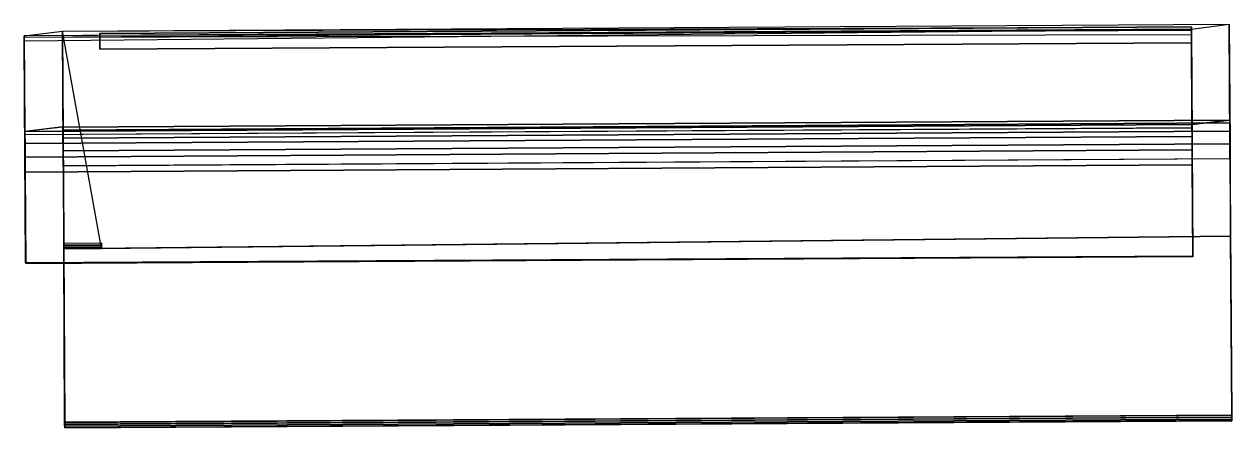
# Model space of a CAD drawing. Extents: x -4 to 109, y -36 to 2.
import ezdxf

# ---------------------------------------------------------------- set-up
doc = ezdxf.new("R2010")
doc.units = 0
doc.header["$MEASUREMENT"] = 0
doc.layers.add('ACESSORIO', color=1, linetype='CONTINUOUS')

msp = doc.modelspace()

# ---------------------------------------------------------------- linework, layer by layer
at = {"layer": 'ACESSORIO'}
for points in [[(105.23, 1.43, 5.54), (105.23, 1.2, 31.22), (-3.54, 0.58, 31.25), (0.02, 1, 5.1)], [(105.23, 1.2, 31.22), (105.23, 1.17, 31.35), (-3.54, 0.08, 31.6), (-3.54, 0.44, 31.5)], [(105.23, 1.17, 31.35), (105.23, 1.06, 31.47), (-3.54, 0.58, 31.25), (-3.54, 0.44, 31.5)], [(3.67, -19.21, 4.75), (0.02, 1, 5.1), (108.76, 1.66, 5.07), (108.89, -18.07, 4.71)], [(105.23, 1.43, -15.04), (105.23, 1.43, 5.54), (3.51, 0.81, 5.05), (3.51, 0.81, -15.03)], [(105.24, -0.06, -15.18), (105.23, 1.43, -15.04), (3.51, 0.81, -15.03), (3.52, -0.67, -15.18)], [(105.28, -7.67, 27.24), (105.23, 1.2, 31.22), (108.76, 1.66, 5.07), (108.82, -7.27, 9.29)], [(105.23, 1.42, -15.04), (105.24, -0.06, -15.18), (105.23, -0.06, 5.54), (105.23, 1.43, 5.54)], [(105.28, -7.67, 27.24), (105.29, -7.97, 28.24), (105.23, 1.17, 31.35), (105.23, 1.2, 31.22)], [(105.29, -7.97, 28.24), (105.3, -8.79, 29.19), (105.23, 1.06, 31.47), (105.23, 1.17, 31.35)], [(108.82, -10.88, 6.49), (108.82, -9.47, 6.79), (108.74, 1.66, 5.07), (108.82, -10.88, 6.49)], [(108.83, -8.28, 7.41), (108.82, -7.24, 9.3), (108.76, 1.66, 5.07), (108.83, -8.28, 7.41)], [(109, -34.71, 5.96), (108.85, -10.88, 6.49), (108.76, 1.66, 5.07), (108.89, -17.54, 5.07)], [(108.84, -9.47, 6.79), (108.83, -8.28, 7.41), (108.77, 1.66, 5.07), (108.84, -9.47, 6.79)], [(-3.48, -8.33, 27.28), (-3.54, 0.58, 31.25), (0.02, 1, 5.1), (0.05, -7.89, 9.33)], [(-3.54, 0.44, 31.5), (105.23, 0.7, 31.57), (105.37, -19.92, 31.57), (-3.41, -20.54, 31.6)], [(-3.48, -8.34, 27.32), (-3.48, -8.59, 28.27), (-3.54, 0.55, 31.38), (-3.54, 0.58, 31.25)], [(-3.48, -8.59, 28.27), (-3.48, -9.41, 29.22), (-3.54, 0.44, 31.5), (-3.54, 0.55, 31.38)], [(-3.48, -9.41, 29.22), (-3.47, -10.66, 29.86), (-3.54, 0.08, 31.6), (-3.54, 0.44, 31.5)], [(-3.4, -20.62, 30.62), (-3.41, -20.54, 31.6), (-3.54, 0.08, 31.6), (-3.46, -12.06, 30.12)], [(-3.46, -12.06, 30.12), (-3.47, -10.66, 29.86), (-3.54, 0.08, 31.6), (-3.46, -12.06, 30.12)], [(0.08, -8.94, 7.44), (0.08, -7.9, 9.33), (0.02, 1, 5.1), (0.08, -8.94, 7.44)], [(0.09, -10.13, 6.82), (0.08, -8.94, 7.44), (0.02, 1, 5.1), (0.09, -10.13, 6.82)], [(0.1, -11.54, 6.53), (0.09, -10.13, 6.82), (0.02, 1, 5.1), (0.1, -11.55, 6.53)], [(0.23, -35.37, 5.99), (0.11, -11.55, 6.53), (0.02, 1, 5.1), (0.15, -18.2, 5.1)], [(3.51, 0.81, -15.03), (3.51, 0.81, 5.05), (3.52, -0.67, 5.05), (3.52, -0.67, -15.18)], [(105.3, -8.79, 29.19), (105.3, -10.04, 29.83), (105.23, 0.7, 31.57), (105.23, 1.06, 31.47)], [(105.37, -19.96, 30.59), (105.37, -19.92, 31.57), (105.23, 0.7, 31.57), (105.31, -11.44, 30.09)], [(105.31, -11.44, 30.09), (105.3, -10.04, 29.83), (105.23, 0.7, 31.57), (105.31, -11.44, 30.09)], [(3.52, -0.67, -15.18), (3.52, -0.67, 5.05), (105.26, -0.06, 5.54), (105.24, -0.06, -15.18)], [(0.07, -7.92, 9.33), (-3.48, -8.33, 27.28), (105.28, -7.67, 27.24), (108.82, -7.27, 9.29)], [(-3.48, -8.33, 27.28), (-3.48, -8.59, 28.27), (105.28, -7.97, 28.24), (105.28, -7.67, 27.24)], [(0.06, -8.96, 7.45), (0.07, -8.19, 8.32), (108.82, -7.53, 8.29), (108.83, -8.28, 7.41)], [(0.07, -8.19, 8.32), (0.07, -7.92, 9.33), (108.82, -7.26, 9.29), (108.83, -7.53, 8.29)], [(-3.47, -8.64, 28.31), (-3.46, -9.45, 29.23), (105.3, -8.79, 29.19), (105.29, -7.97, 28.24)], [(-3.46, -9.45, 29.23), (-3.46, -10.7, 29.86), (105.3, -10.04, 29.83), (105.3, -8.79, 29.19)], [(0.09, -10.13, 6.82), (0.06, -8.96, 7.45), (108.83, -8.28, 7.41), (108.84, -9.47, 6.79)], [(-3.46, -10.7, 29.86), (-3.45, -12.1, 30.13), (105.31, -11.44, 30.09), (105.3, -10.04, 29.83)], [(0.09, -11.52, 6.53), (0.09, -10.13, 6.82), (108.84, -9.47, 6.79), (108.84, -10.88, 6.49)], [(0.09, -11.55, 6.53), (0.23, -35.37, 5.99), (109, -34.71, 5.96), (108.84, -10.88, 6.49)], [(-3.4, -20.62, 30.62), (105.37, -19.96, 30.59), (105.31, -11.44, 30.09), (-3.45, -12.1, 30.13)], [(108.89, -18.05, 3.38), (0.14, -19.23, 3.42), (0.24, -35.39, 3.42), (109, -34.73, 3.38)], [(108.89, -18.05, 3.38), (108.89, -18.05, 4.71), (0.14, -19.23, 4.67), (0.14, -19.23, 3.42)], [(0.14, -18.91, 5.07), (0.14, -18.72, 5.1), (3.67, -18.7, 5.1), (3.67, -18.89, 5.08)], [(0.14, -19.08, 5), (0.14, -18.91, 5.07), (3.67, -18.89, 5.08), (3.67, -19.06, 5)], [(0.14, -19.2, 4.88), (0.14, -19.08, 5), (3.67, -19.06, 5), (3.67, -19.18, 4.88)], [(108.89, -18.05, 3.38), (108.89, -18.05, 4.71), (3.67, -19.21, 4.75), (3.49, -19.2, 3.41)], [(109, -34.71, 5.96), (109, -34.73, 3.38), (108.89, -18.05, 3.38), (108.89, -18.05, 4.71)], [(-3.4, -20.62, 30.62), (-3.4, -20.54, 31.6), (105.37, -19.92, 31.57), (105.37, -19.98, 30.59)], [(0.14, -19.23, 4.75), (0.14, -19.2, 4.88), (3.67, -19.18, 4.88), (3.67, -19.21, 4.75)], [(0.14, -19.23, 3.42), (3.49, -19.2, 3.41), (3.67, -19.21, 4.75), (0.14, -19.23, 4.75)], [(0.23, -35.37, 5.99), (0.24, -35.39, 3.42), (0.14, -19.23, 3.42), (0.14, -19.23, 4.75)], [(0.23, -35.37, 5.99), (0.23, -35.57, 5.97), (109, -34.91, 5.93), (109, -34.71, 5.96)], [(0.24, -35.39, 3.42), (0.24, -35.58, 3.44), (109, -34.92, 3.41), (109, -34.73, 3.38)], [(109, -35.08, 5.86), (109, -34.71, 5.84), (109, -34.71, 5.96), (109, -34.91, 5.94)], [(109, -34.71, 5.72), (109, -35.2, 5.74), (109, -35.08, 5.86), (109, -34.71, 5.84)], [(109, -35.24, 5.61), (109, -35.2, 5.74), (109, -34.71, 5.72), (109, -34.71, 5.59)], [(109, -34.72, 3.77), (109, -35.24, 3.73), (109, -35.24, 5.61), (109, -34.71, 5.59)], [(109, -34.92, 3.41), (109, -34.92, 3.76), (109, -34.72, 3.77), (109, -34.73, 3.38)], [(0.23, -35.57, 5.97), (0.24, -35.74, 5.9), (109, -35.08, 5.86), (109, -34.91, 5.93)], [(0.24, -35.39, 3.42), (0.23, -35.37, 5.99), (0.24, -35.58, 3.44), (0.24, -35.39, 3.42)], [(0.24, -35.58, 3.44), (0.23, -35.37, 5.99), (0.24, -35.75, 3.52), (0.23, -35.58, 3.44)], [(0.24, -35.86, 3.64), (0.23, -35.37, 5.99), (0.24, -35.9, 3.77), (0.24, -35.86, 3.64)], [(0.24, -35.9, 3.77), (0.23, -35.37, 5.99), (0.23, -35.57, 5.97), (0.24, -35.9, 5.64)], [(0.23, -35.57, 5.97), (0.23, -35.74, 5.9), (0.24, -35.86, 5.78), (0.24, -35.9, 5.64)], [(0.24, -35.58, 3.44), (0.24, -35.75, 3.52), (109, -35.09, 3.48), (109, -34.92, 3.41)], [(0.24, -35.74, 5.9), (0.24, -35.86, 5.78), (109, -35.2, 5.74), (109, -35.08, 5.86)], [(0.24, -35.75, 3.52), (0.24, -35.86, 3.64), (109, -35.2, 3.6), (109, -35.09, 3.48)], [(0.24, -35.9, 5.64), (0.24, -35.86, 5.78), (109, -35.2, 5.74), (109, -35.24, 5.61)], [(0.24, -35.9, 3.77), (0.24, -35.86, 3.64), (109, -35.2, 3.6), (109, -35.24, 3.73)], [(0.24, -35.9, 5.64), (0.24, -35.9, 3.77), (109, -35.24, 3.73), (109, -35.24, 5.61)], [(109, -34.92, 5.59), (109, -35.09, 5.67), (109, -35.08, 5.93), (109, -34.92, 5.95)], [(109, -35.09, 5.67), (109, -35.2, 5.79), (109, -35.24, 5.92), (109, -35.08, 5.93)]]:
    msp.add_3dface(points, dxfattribs=at)

doc.saveas('drawing.dxf')
